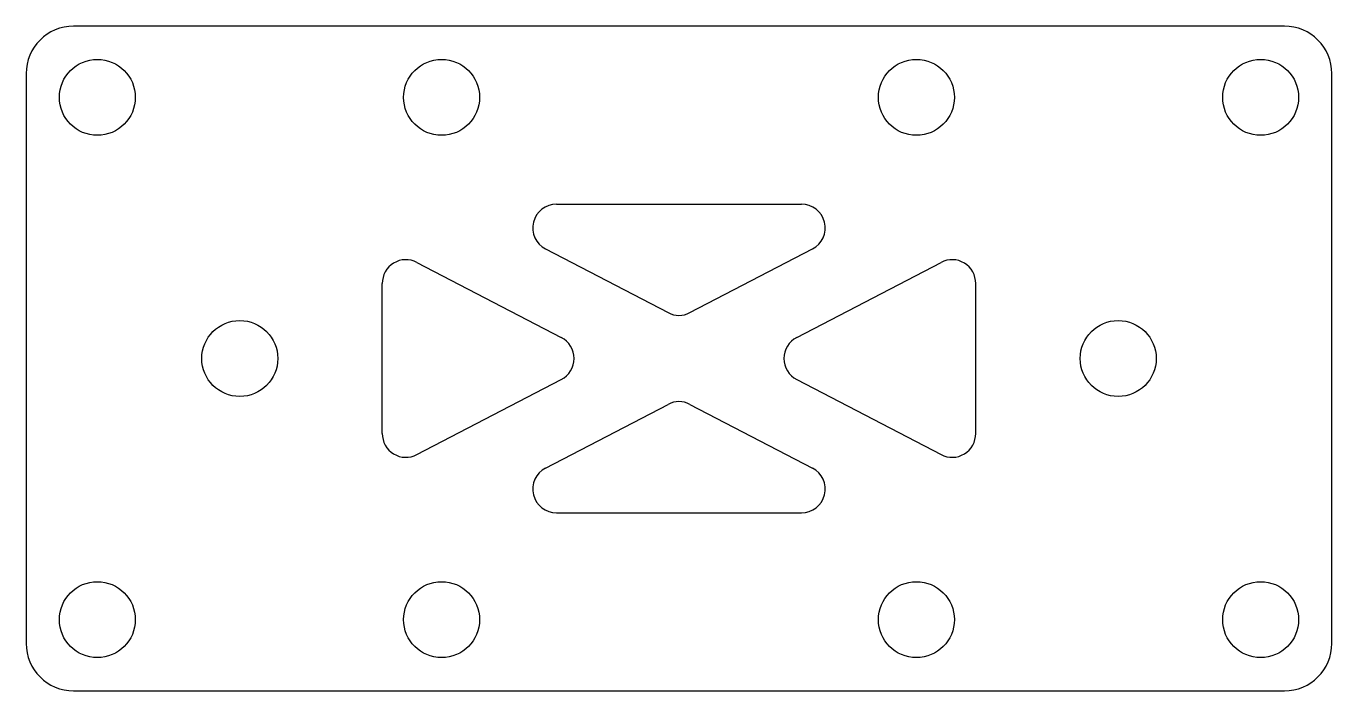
# Model space of a CAD drawing. Header units: millimetres. Extents: x -27.5 to 27.5, y -14 to 14.
import ezdxf

# ---------------------------------------------------------------- set-up
doc = ezdxf.new("R2010")
doc.units = ezdxf.units.MM

msp = doc.modelspace()

# ---------------------------------------------------------------- linework, layer by layer
at = {"color": 7, "linetype": 'Continuous', "lineweight": 25}
for p, q in [((25.5, 14), (-25.5, 14)), ((-27.5, 12), (-27.5, -12)), ((27.5, -12), (27.5, 12)), ((-5.158, 6.5), (5.158, 6.5)), ((-5.619, 4.613), (-0.461, 1.931)), ((0.461, 1.931), (5.619, 4.613)), ((-11.039, 4.049), (-4.957, 0.887)), ((4.957, 0.887), (11.039, 4.049)), ((-12.5, -3.162), (-12.5, 3.162)), ((12.5, -3.162), (12.5, 3.162)), ((-11.039, -4.049), (-4.957, -0.887)), ((4.957, -0.887), (11.039, -4.049)), ((-5.619, -4.613), (-0.461, -1.931)), ((0.461, -1.931), (5.619, -4.613)), ((-5.158, -6.5), (5.158, -6.5)), ((-25.5, -14), (25.5, -14))]:
    msp.add_line(p, q, dxfattribs=at)
for centre in [(-24.5, 11), (-10, 11), (10, 11), (24.5, 11), (-18.5, 0), (18.5, 0), (-24.5, -11), (-10, -11), (10, -11), (24.5, -11)]:
    msp.add_circle(centre, 1.6, dxfattribs=at)
for centre, radius, start, end in [((-25.5, 12), 2, 90, 180), ((25.5, 12), 2, 0, 90), ((-5.158, 5.5), 1, 90, 242.5256), ((5.158, 5.5), 1, 297.4744, 90), ((-11.5, 3.162), 1, 62.5256, 180), ((11.5, 3.162), 1, 0, 117.4744), ((0, 2.818), 1, 242.5256, 297.4744), ((-5.419, 0), 1, 297.4744, 62.5256), ((5.419, 0), 1, 117.4744, 242.5256), ((0, -2.818), 1, 62.5256, 117.4744), ((-11.5, -3.162), 1, 180, 297.4744), ((11.5, -3.162), 1, 242.5256, 0), ((-5.158, -5.5), 1, 117.4744, 270), ((5.158, -5.5), 1, 270, 62.5256), ((-25.5, -12), 2, 180, 270), ((25.5, -12), 2, 270, 0)]:
    msp.add_arc(centre, radius, start, end, dxfattribs=at)

doc.saveas('drawing.dxf')
